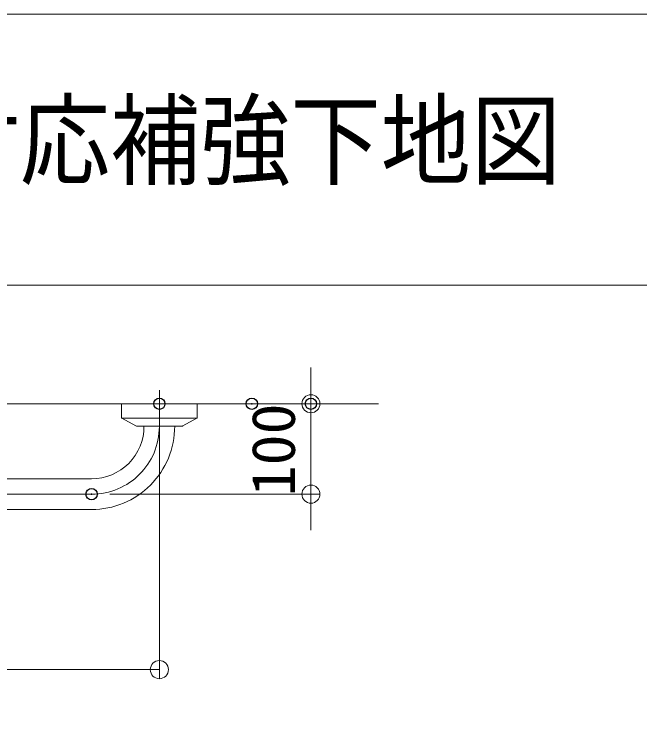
# Model space of a CAD drawing. Units: millimetres, scale not verified. Extents: x -802 to 801, y -553 to 555.
# Drawn here: x 4.5 to 143, y 398.2 to 554.8 of the extents above; entities that cross this region are included whole.
import ezdxf
from ezdxf.enums import TextEntityAlignment as Align

# ---------------------------------------------------------------- set-up
doc = ezdxf.new("R2010")
doc.units = ezdxf.units.MM
doc.header["$LTSCALE"] = 5
doc.header["$PDMODE"] = 32
doc.header["$PDSIZE"] = 2.5
doc.linetypes.add('LONG_CHAIN', pattern=[21, 18, -1, 1, -1])
doc.layers.add('0-0_08文字', color=1, linetype='Continuous')
doc.layers.add('0-C_DEFPOINTS', color=1, linetype='Continuous')
for name, color, linetype, lineweight in [('0-1_zumenwaku', 6, 'Continuous', 9), ('0-7_1', 7, 'Continuous', 9), ('0-A_6文字', 1, 'Continuous', 9), ('0-B_0', 4, 'Continuous', 9), ('0-D_CENTER', 5, 'LONG_CHAIN', 9), ('1-3_06仕上投影', 4, 'Continuous', 9)]:
    doc.layers.add(name, color=color, linetype=linetype, lineweight=lineweight)
doc.styles.add('ＭＳ ゴシック', font='')
doc.styles.add('ＭＳ Ｐゴシック', font='')
doc.styles.get('ＭＳ ゴシック').set_extended_font_data('MS Gothic')
doc.styles.get('ＭＳ Ｐゴシック').set_extended_font_data('MS PGothic')

# ---------------------------------------------------------------- blocks, each defined once
blk = doc.blocks.new('_ORIGIN')
at = {"layer": '0-B_0', "color": 1}
blk.add_line((0, 0), (-5, 0), dxfattribs=at)
blk.add_circle((0, 0), 2.5, dxfattribs=at)

msp = doc.modelspace()

# ---------------------------------------------------------------- linework, layer by layer
at = {"layer": '0-1_zumenwaku'}
msp.add_line((513.524, 494.841), (-802.476, 494.841), dxfattribs=at)
msp.add_lwpolyline([(-802.476, -553.159), (797.524, -553.159), (797.524, 554.841), (-802.476, 554.841)], close=True, dxfattribs=at)
at = {"layer": '0-7_1'}
msp.add_line((-169.582, 468.61), (85.136, 468.61), dxfattribs=at)
at = {"layer": '0-A_6文字'}
for p, q in [((70.183, 472.61), (70.183, 476.61)), ((61.109, 468.61), (72.183, 468.61)), ((70.183, 448.61), (70.183, 468.61)), ((36.626, 464.61), (36.626, 407.775)), ((25.626, 448.61), (72.183, 448.61)), ((70.183, 444.61), (70.183, 440.61)), ((32.626, 409.775), (-119.374, 409.775))]:
    msp.add_line(p, q, dxfattribs=at)
at = {"layer": '0-B_0'}
for p, q in [((28.226, 468.61), (28.226, 465.568)), ((45.026, 468.61), (28.226, 468.61)), ((45.026, 468.61), (45.026, 465.568)), ((28.265, 465.45), (44.987, 465.45)), ((28.33, 465.393), (31.391, 463.723)), ((44.921, 465.393), (41.86, 463.723)), ((31.679, 463.65), (41.573, 463.65))]:
    msp.add_line(p, q, dxfattribs=at)
for centre, radius, start, end in [((28.426, 465.568), 0.2, 180, 241.38954), ((44.826, 465.568), 0.2, 298.61046, 0), ((31.679, 464.25), 0.6, 241.38954, 270), ((41.573, 464.25), 0.6, 270, 298.61046)]:
    msp.add_arc(centre, radius, start, end, dxfattribs=at)
at = {"layer": '0-C_DEFPOINTS'}
for p in [(36.626, 468.61), (57.109, 468.61), (70.183, 468.61), (21.626, 448.61)]:
    msp.add_point(p, dxfattribs=at)
at = {"layer": '0-D_CENTER'}
for p, q in [((36.626, 463.65), (36.626, 471.656)), ((-108.374, 448.61), (21.626, 448.61))]:
    msp.add_line(p, q, dxfattribs=at)
msp.add_arc((21.626, 463.61), 15, 270, 0, dxfattribs=at)
at = {"layer": '1-3_06仕上投影'}
for p, q in [((21.626, 452.01), (-108.374, 452.01)), ((21.626, 445.21), (-108.374, 445.21))]:
    msp.add_line(p, q, dxfattribs=at)
for radius, end in [(11.6, 0.19757), (18.4, 0.12456)]:
    msp.add_arc((21.626, 463.61), radius, 270, end, dxfattribs=at)

# ---------------------------------------------------------------- block references
at = {"layer": '0-A_6文字', "xscale": 0.8, "yscale": 0.8}
for p, rotation in [((70.183, 468.61), 270), ((70.183, 448.61), 90)]:
    msp.add_blockref('_ORIGIN', p, dxfattribs=dict(at, rotation=rotation))
msp.add_blockref('_ORIGIN', (36.626, 409.775), dxfattribs=at)

# ---------------------------------------------------------------- texts
at = {"layer": '0-0_08文字', "style": 'ＭＳ Ｐゴシック', "width": 0.9}
msp.add_text('NS-T400・600・800 （D=100）用\u3000JIS規格対応補強下地図', height=16.27, dxfattribs=at).set_placement((-404.547, 513.914), align=Align.BOTTOM_LEFT)
at = {"layer": '0-A_6文字', "color": 2, "style": 'ＭＳ ゴシック', "width": 1.05}
msp.add_text('100', height=9.604, rotation=90, dxfattribs=at).set_placement((69.533, 448.11), align=Align.BOTTOM_LEFT)

doc.saveas('drawing.dxf')
